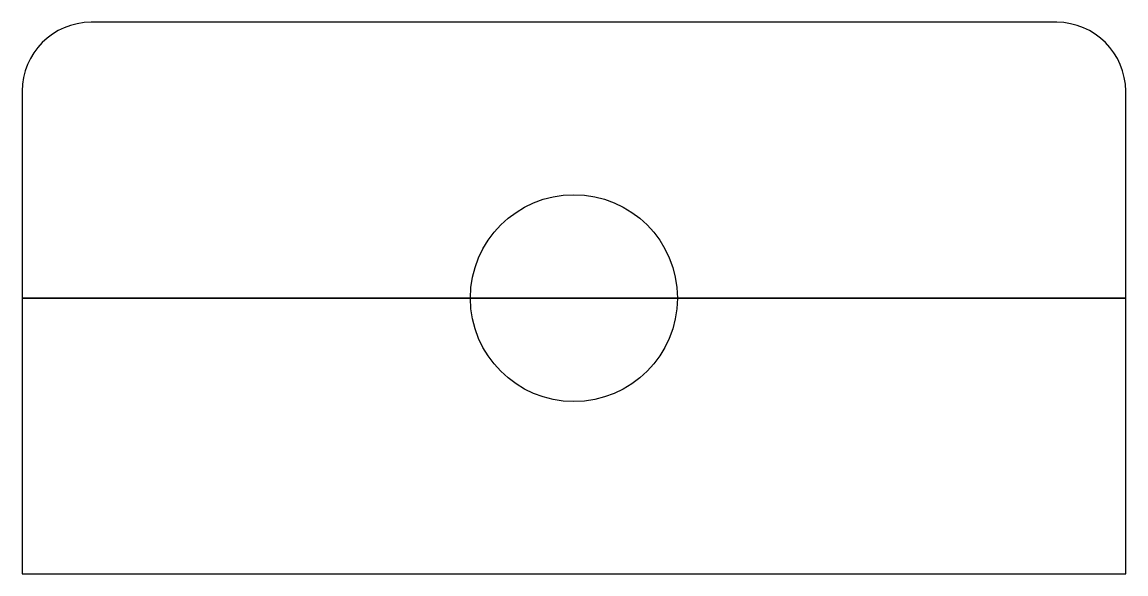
# Model space of a CAD drawing. Header units: inches. Extents: x 0 to 4, y 0 to 2.
import ezdxf

# ---------------------------------------------------------------- set-up
doc = ezdxf.new("R2010")
doc.units = ezdxf.units.IN
doc.layers.get('0').update_dxf_attribs({"linetype": 'CONTINUOUS'})
doc.layers.add('BEND', color=2, linetype='CONTINUOUS')

msp = doc.modelspace()

# ---------------------------------------------------------------- linework, layer by layer
for p, q in [((3.75, 2), (0.25, 2.0008)), ((0, 1.75), (0, 0)), ((4.0008, 0), (4, 1.75)), ((0, 0), (4, 0))]:
    msp.add_line(p, q)
msp.add_circle((2, 1), 0.375)
for centre, start, end in [((0.25, 1.75), 90, 180), ((3.75, 1.75), 0, 90)]:
    msp.add_arc(centre, 0.25, start, end)
at = {"layer": 'BEND'}
for p, q in [((0, 1), (4, 1)), ((4, 1), (0, 1)), ((1, 1), (3, 1))]:
    msp.add_line(p, q, dxfattribs=at)

doc.saveas('drawing.dxf')
